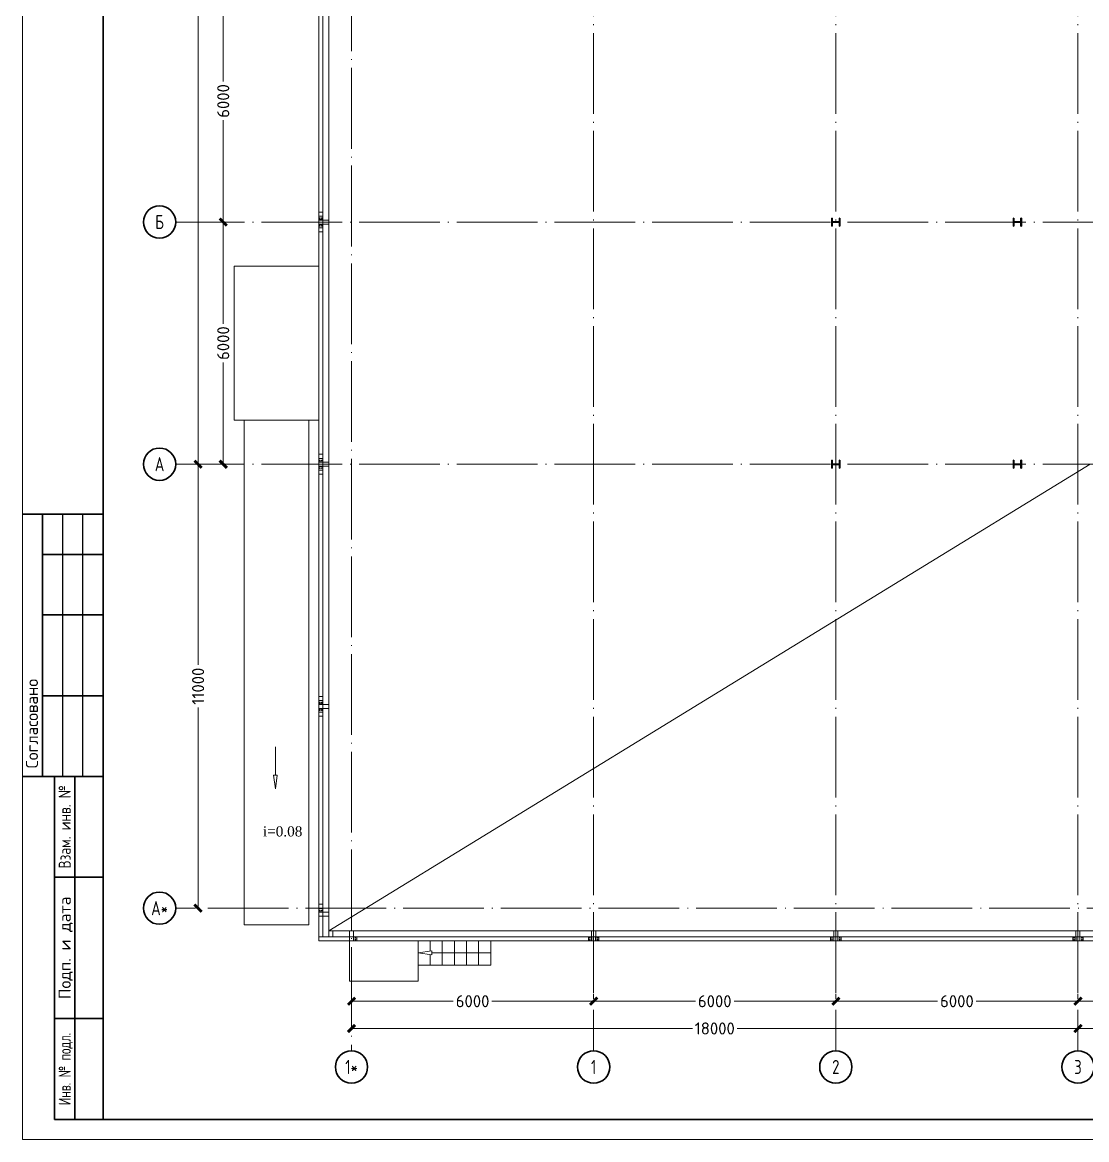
# Model space of a CAD drawing. Extents: x -965262 to 1142518, y -357520 to 71675.
# Drawn here: x -732362 to -705992, y -240088 to -212404 of the extents above; entities that cross this region are included whole.
import ezdxf
from ezdxf.enums import TextEntityAlignment as Align

# ---------------------------------------------------------------- set-up
doc = ezdxf.new("R2010")
doc.units = 0
doc.header["$LTSCALE"] = 10
doc.linetypes.add('DOTE', pattern=[2.42, 2, -0.2, 0.02, -0.2])
doc.layers.get('0').update_dxf_attribs({"linetype": 'CONTINUOUS', "lineweight": 30})
doc.layers.get('Defpoints').update_dxf_attribs({"linetype": 'CONTINUOUS'})
doc.layers.add('DOTE', color=7, linetype='DOTE', lineweight=9)
doc.styles.add('2.5', font='times.ttf', dxfattribs={"height": 2.5})
doc.styles.add('GOST 2.304', font='isocpeur.ttf', dxfattribs={"width": 0.75, "height": 250})
doc.styles.get("Standard").update_dxf_attribs({"font": 'isocpeur.ttf', "height": 300})
doc.dimstyles.get("Standard").update_dxf_attribs({"dimscale": 100, "dimtxt": 300, "dimasz": 1.8, "dimexe": 1.8, "dimexo": 0.625, "dimgap": 0.9, "dimtad": 0, "dimdec": 0, "dimzin": 0, "dimdsep": 46, "dimtxsty": 'Standard', "dimblk": 'ARCHTICK', "dimcen": 0.9, "dimclrd": 256, "dimclre": 256, "dimclrt": 256, "dimadec": 0, "dimazin": 0, "dimtfac": 1, "dimtdec": 0, "dimtofl": 0, "dimtmove": 0, "dimatfit": 3, "dimfxl": 1, "dimtolj": 1, "dimtzin": 0, "dimlwd": 15, "dimlwe": 15, "dimarcsym": 0})

# ---------------------------------------------------------------- blocks, each defined once
blk = doc.blocks.new('_ArchTick')
at = {"color": 0, "linetype": 'ByBlock', "lineweight": 0, "const_width": 0.4}
blk.add_lwpolyline([(-0.5, -0.5), (0.5, 0.5)], dxfattribs=at)
blk = doc.blocks.new('*D163')
at = {"lineweight": 15, "transparency": 16777216}
for p, q in [((-706207, -236595), (-706207, -236478)), ((-706207, -236658), (-703687, -236658)), ((-700207, -236658), (-702727, -236658)), ((-700207, -236595), (-700207, -236478))]:
    blk.add_line(p, q, dxfattribs=at)
at = {"layer": 'Defpoints', "color": 0, "lineweight": 15, "transparency": 16777216}
for p in [(-706207, -236658), (-706207, -236658), (-700207, -236658)]:
    blk.add_point(p, dxfattribs=at)
at = {"lineweight": 15, "transparency": 16777216, "xscale": 180, "yscale": 180, "zscale": 180, "rotation": 180}
blk.add_blockref('_ArchTick', (-706207, -236658), dxfattribs=at)
at = {"lineweight": 15, "transparency": 16777216, "xscale": 180, "yscale": 180, "zscale": 180}
blk.add_blockref('_ArchTick', (-700207, -236658), dxfattribs=at)
at = {"lineweight": 15, "transparency": 16777216, "insert": (-703207, -236658), "char_height": 300, "attachment_point": 5}
blk.add_mtext('\\A1;6000', dxfattribs=at)
blk = doc.blocks.new('*D164')
at = {"lineweight": 15, "transparency": 16777216}
for p, q in [((-712207, -236595), (-712207, -236478)), ((-712207, -236658), (-709687, -236658)), ((-706207, -236658), (-708727, -236658)), ((-706207, -236595), (-706207, -236478))]:
    blk.add_line(p, q, dxfattribs=at)
at = {"layer": 'Defpoints', "color": 0, "lineweight": 15, "transparency": 16777216}
for p in [(-712207, -236658), (-712207, -236658), (-706207, -236658)]:
    blk.add_point(p, dxfattribs=at)
at = {"lineweight": 15, "transparency": 16777216, "xscale": 180, "yscale": 180, "zscale": 180, "rotation": 180}
blk.add_blockref('_ArchTick', (-712207, -236658), dxfattribs=at)
at = {"lineweight": 15, "transparency": 16777216, "xscale": 180, "yscale": 180, "zscale": 180}
blk.add_blockref('_ArchTick', (-706207, -236658), dxfattribs=at)
at = {"lineweight": 15, "transparency": 16777216, "insert": (-709207, -236658), "char_height": 300, "attachment_point": 5}
blk.add_mtext('\\A1;6000', dxfattribs=at)
blk = doc.blocks.new('*D165')
at = {"lineweight": 15, "transparency": 16777216}
for p, q in [((-718207, -236595), (-718207, -236478)), ((-718207, -236658), (-715687, -236658)), ((-712207, -236658), (-714727, -236658)), ((-712207, -236595), (-712207, -236478))]:
    blk.add_line(p, q, dxfattribs=at)
at = {"layer": 'Defpoints', "color": 0, "lineweight": 15, "transparency": 16777216}
for p in [(-718207, -236658), (-718207, -236658), (-712207, -236658)]:
    blk.add_point(p, dxfattribs=at)
at = {"lineweight": 15, "transparency": 16777216, "xscale": 180, "yscale": 180, "zscale": 180, "rotation": 180}
blk.add_blockref('_ArchTick', (-718207, -236658), dxfattribs=at)
at = {"lineweight": 15, "transparency": 16777216, "xscale": 180, "yscale": 180, "zscale": 180}
blk.add_blockref('_ArchTick', (-712207, -236658), dxfattribs=at)
at = {"lineweight": 15, "transparency": 16777216, "insert": (-715207, -236658), "char_height": 300, "attachment_point": 5}
blk.add_mtext('\\A1;6000', dxfattribs=at)
blk = doc.blocks.new('*D166')
at = {"lineweight": 15, "transparency": 16777216}
for p, q in [((-724207, -236595), (-724207, -236478)), ((-724207, -236658), (-721687, -236658)), ((-718207, -236658), (-720727, -236658)), ((-718207, -236595), (-718207, -236478))]:
    blk.add_line(p, q, dxfattribs=at)
at = {"layer": 'Defpoints', "color": 0, "lineweight": 15, "transparency": 16777216}
for p in [(-724207, -236658), (-724207, -236658), (-718207, -236658)]:
    blk.add_point(p, dxfattribs=at)
at = {"lineweight": 15, "transparency": 16777216, "xscale": 180, "yscale": 180, "zscale": 180, "rotation": 180}
blk.add_blockref('_ArchTick', (-724207, -236658), dxfattribs=at)
at = {"lineweight": 15, "transparency": 16777216, "xscale": 180, "yscale": 180, "zscale": 180}
blk.add_blockref('_ArchTick', (-718207, -236658), dxfattribs=at)
at = {"lineweight": 15, "transparency": 16777216, "insert": (-721207, -236658), "char_height": 300, "attachment_point": 5}
blk.add_mtext('\\A1;6000', dxfattribs=at)
blk = doc.blocks.new('*D167')
at = {"lineweight": 15, "transparency": 16777216}
for p, q in [((-724207, -237270), (-724207, -237153)), ((-706207, -237270), (-706207, -237153)), ((-724207, -237333), (-715762, -237333)), ((-706207, -237333), (-714652, -237333))]:
    blk.add_line(p, q, dxfattribs=at)
at = {"layer": 'Defpoints', "color": 0, "lineweight": 15, "transparency": 16777216}
for p in [(-724207, -237333), (-706207, -237333), (-706207, -237333)]:
    blk.add_point(p, dxfattribs=at)
at = {"lineweight": 15, "transparency": 16777216, "xscale": 180, "yscale": 180, "zscale": 180, "rotation": 180}
blk.add_blockref('_ArchTick', (-724207, -237333), dxfattribs=at)
at = {"lineweight": 15, "transparency": 16777216, "xscale": 180, "yscale": 180, "zscale": 180}
blk.add_blockref('_ArchTick', (-706207, -237333), dxfattribs=at)
at = {"lineweight": 15, "transparency": 16777216, "insert": (-715207, -237333), "char_height": 300, "attachment_point": 5}
blk.add_mtext('\\A1;18000', dxfattribs=at)
blk = doc.blocks.new('*D168')
at = {"lineweight": 15, "transparency": 16777216}
for p, q in [((-706207, -237270), (-706207, -237153)), ((-670207, -237270), (-670207, -237153)), ((-706207, -237333), (-688792, -237333)), ((-670207, -237333), (-687622, -237333))]:
    blk.add_line(p, q, dxfattribs=at)
at = {"layer": 'Defpoints', "color": 0, "lineweight": 15, "transparency": 16777216}
for p in [(-706207, -237333), (-670207, -237333, -1451), (-670207, -237333)]:
    blk.add_point(p, dxfattribs=at)
at = {"lineweight": 15, "transparency": 16777216, "xscale": 180, "yscale": 180, "zscale": 180, "rotation": 180}
blk.add_blockref('_ArchTick', (-706207, -237333), dxfattribs=at)
at = {"lineweight": 15, "transparency": 16777216, "xscale": 180, "yscale": 180, "zscale": 180}
blk.add_blockref('_ArchTick', (-670207, -237333), dxfattribs=at)
at = {"lineweight": 15, "transparency": 16777216, "insert": (-688207, -237333), "char_height": 300, "attachment_point": 5}
blk.add_mtext('\\A1;36000', dxfattribs=at)
blk = doc.blocks.new('*D169')
at = {"lineweight": 15, "transparency": 16777216}
for p, q in [((-728071, -223352), (-728188, -223352)), ((-728008, -223352), (-728008, -228327)), ((-728008, -234352), (-728008, -229377)), ((-728071, -234352), (-728188, -234352))]:
    blk.add_line(p, q, dxfattribs=at)
at = {"layer": 'Defpoints', "color": 0, "lineweight": 15, "transparency": 16777216}
for p in [(-728008, -223352, -1451), (-728008, -234352), (-728008, -234352)]:
    blk.add_point(p, dxfattribs=at)
at = {"lineweight": 15, "transparency": 16777216, "xscale": 180, "yscale": 180, "zscale": 180}
for p, rotation in [((-728008, -223352), 90), ((-728008, -234352), 270)]:
    blk.add_blockref('_ArchTick', p, dxfattribs=dict(at, rotation=rotation))
at = {"lineweight": 15, "transparency": 16777216, "insert": (-728008, -228852), "char_height": 300, "attachment_point": 5, "rotation": 90}
blk.add_mtext('\\A1;11000', dxfattribs=at)
blk = doc.blocks.new('*D170')
at = {"lineweight": 15, "transparency": 16777216}
for p, q in [((-727448, -217352), (-727565, -217352)), ((-727385, -217352), (-727385, -219872)), ((-727385, -223352), (-727385, -220832)), ((-727448, -223352), (-727565, -223352))]:
    blk.add_line(p, q, dxfattribs=at)
at = {"layer": 'Defpoints', "color": 0, "lineweight": 15, "transparency": 16777216}
for p in [(-727385, -217352), (-727385, -217352), (-727385, -223352)]:
    blk.add_point(p, dxfattribs=at)
at = {"lineweight": 15, "transparency": 16777216, "xscale": 180, "yscale": 180, "zscale": 180}
for p, rotation in [((-727385, -217352), 90), ((-727385, -223352), 270)]:
    blk.add_blockref('_ArchTick', p, dxfattribs=dict(at, rotation=rotation))
at = {"lineweight": 15, "transparency": 16777216, "insert": (-727385, -220352), "char_height": 300, "attachment_point": 5, "rotation": 90}
blk.add_mtext('\\A1;6000', dxfattribs=at)
blk = doc.blocks.new('*D171')
at = {"lineweight": 15, "transparency": 16777216}
for p, q in [((-727448, -211352), (-727565, -211352)), ((-727385, -211352), (-727385, -213872)), ((-727385, -217352), (-727385, -214832)), ((-727448, -217352), (-727565, -217352))]:
    blk.add_line(p, q, dxfattribs=at)
at = {"layer": 'Defpoints', "color": 0, "lineweight": 15, "transparency": 16777216}
for p in [(-727385, -211352), (-727385, -211352), (-727385, -217352, 1451)]:
    blk.add_point(p, dxfattribs=at)
at = {"lineweight": 15, "transparency": 16777216, "xscale": 180, "yscale": 180, "zscale": 180}
for p, rotation in [((-727385, -211352), 90), ((-727385, -217352), 270)]:
    blk.add_blockref('_ArchTick', p, dxfattribs=dict(at, rotation=rotation))
at = {"lineweight": 15, "transparency": 16777216, "insert": (-727385, -214352), "char_height": 300, "attachment_point": 5, "rotation": 90}
blk.add_mtext('\\A1;6000', dxfattribs=at)
blk = doc.blocks.new('*D176')
at = {"lineweight": 15, "transparency": 16777216}
for p, q in [((-728071, -199352), (-728188, -199352)), ((-728008, -199352), (-728008, -210752)), ((-728008, -223352), (-728008, -211952)), ((-728071, -223352), (-728188, -223352))]:
    blk.add_line(p, q, dxfattribs=at)
at = {"layer": 'Defpoints', "color": 0, "lineweight": 15, "transparency": 16777216}
for p in [(-728008, -199352), (-728008, -199352), (-728008, -223352)]:
    blk.add_point(p, dxfattribs=at)
at = {"lineweight": 15, "transparency": 16777216, "xscale": 180, "yscale": 180, "zscale": 180}
for p, rotation in [((-728008, -199352), 90), ((-728008, -223352), 270)]:
    blk.add_blockref('_ArchTick', p, dxfattribs=dict(at, rotation=rotation))
at = {"lineweight": 15, "transparency": 16777216, "insert": (-728008, -211352), "char_height": 300, "attachment_point": 5, "rotation": 90}
blk.add_mtext('\\A1;24000', dxfattribs=at)

msp = doc.modelspace()

# ---------------------------------------------------------------- linework, layer by layer
at = {"color": 86, "lineweight": 15}
for p, q in [((-724766.4, -162767.1, -3259.8), (-724766.4, -234912.1, -3259.8)), ((-705907.4, -223352.1, -3259.8), (-724766.4, -234912.1, -3259.8)), ((-670122.4, -234912.1, 1668.2), (-724766.4, -234912.1, 1668.2))]:
    msp.add_line(p, q, dxfattribs=at)
at = {"lineweight": 15}
for p, q in [((-725017.4, -211597.1, 1668.2), (-725017.4, -217107.1, 1668.2)), ((-724917.4, -217107.1, 1668.2), (-724917.4, -211597.1, 1668.2)), ((-725017.4, -217207.1, 1668.2), (-725017.4, -217107.1, 1668.2)), ((-725017.4, -217107.1, 1668.2), (-724917.4, -217107.1, 1668.2)), ((-725017.4, -217207.1, 1668.2), (-725015.1, -217207.1, 1668.2)), ((-725017.4, -217207.1, 1668.2), (-725017.4, -217292.1, 1668.2)), ((-725017.4, -217292.1, 1668.2), (-725017.4, -217302.1, 1668.2)), ((-725017.4, -217292.1, 1668.2), (-724917.4, -217292.1, 1668.2)), ((-725017.4, -217402.1, 1668.2), (-725017.4, -217302.1, 1668.2)), ((-725017.4, -217302.1, 1668.2), (-724917.4, -217302.1, 1668.2)), ((-725015.1, -217207.1, 1668.2), (-725015.1, -217207.1, 1668.2)), ((-725015.1, -217207.1, 1668.2), (-724919.7, -217207.1, 1668.2)), ((-724919.7, -217207.1, 1668.2), (-725015.1, -217207.1, 1668.2)), ((-724996.6, -217207.1, 1668.2), (-724996.6, -217207.1, 1668.2)), ((-724996.6, -217251.1, 1668.2), (-724996.6, -217263.1, 1668.2)), ((-724987.4, -217207.1, 1668.2), (-724987.4, -217207.1, 1668.2)), ((-724987.4, -217265.8, 1668.2), (-724987.4, -217248.5, 1668.2)), ((-724987.4, -217248.5, 1668.2), (-724987.4, -217265.8, 1668.2)), ((-724917.4, -217207.1, 1668.2), (-724919.7, -217207.1, 1668.2)), ((-724919.7, -217207.1, 1668.2), (-724919.7, -217207.1, 1668.2)), ((-724917.4, -217107.1, 1668.2), (-724917.4, -217207.1, 1668.2)), ((-724917.4, -217207.1, 1668.2), (-724917.4, -217292.1, 1668.2)), ((-724917.4, -217302.1, 1668.2), (-724917.4, -217292.1, 1668.2)), ((-724917.4, -217302.1, 1668.2), (-724767.4, -217302.1, 1668.2)), ((-724917.4, -217302.1, 1668.2), (-724917.4, -217402.1, 1668.2)), ((-724917.4, -217402.1, 1668.2), (-725017.4, -217402.1, 1668.2)), ((-725017.4, -217412.1, 1668.2), (-725017.4, -217402.1, 1668.2)), ((-725017.4, -217412.1, 1668.2), (-724917.4, -217412.1, 1668.2)), ((-725017.4, -217497.1, 1668.2), (-725017.4, -217412.1, 1668.2)), ((-725017.4, -217497.1, 1668.2), (-725015.1, -217497.1, 1668.2)), ((-725017.4, -217497.1, 1668.2), (-725017.4, -217597.1, 1668.2)), ((-724919.7, -217497.1, 1668.2), (-725015.1, -217497.1, 1668.2)), ((-725015.1, -217497.1, 1668.2), (-725015.1, -217497.2, 1668.2)), ((-725015.1, -217497.2, 1668.2), (-724919.7, -217497.2, 1668.2)), ((-724996.6, -217453.1, 1668.2), (-724996.6, -217441.1, 1668.2)), ((-724996.6, -217497.1, 1668.2), (-724996.6, -217497.2, 1668.2)), ((-724987.4, -217438.5, 1668.2), (-724987.4, -217455.8, 1668.2)), ((-724987.4, -217455.8, 1668.2), (-724987.4, -217438.5, 1668.2)), ((-724987.4, -217497.1, 1668.2), (-724987.4, -217497.2, 1668.2)), ((-724917.4, -217497.1, 1668.2), (-724919.7, -217497.1, 1668.2)), ((-724919.7, -217497.1, 1668.2), (-724919.7, -217497.2, 1668.2)), ((-724917.4, -217402.1, 1668.2), (-724767.4, -217402.1, 1668.2)), ((-724917.4, -217402.1, 1668.2), (-724917.4, -217412.1, 1668.2)), ((-724917.4, -217497.1, 1668.2), (-724917.4, -217412.1, 1668.2)), ((-724917.4, -217597.1, 1668.2), (-724917.4, -217497.1, 1668.2)), ((-725017.4, -217597.1, 1668.2), (-724917.4, -217597.1, 1668.2)), ((-725017.4, -217597.1, 1668.2), (-725017.4, -223107.1, 1668.2)), ((-724917.4, -223107.1, 1668.2), (-724917.4, -217597.1, 1668.2)), ((-725017.4, -223207.1, 1668.2), (-725017.4, -223107.1, 1668.2)), ((-725017.4, -223107.1, 1668.2), (-724917.4, -223107.1, 1668.2)), ((-724917.4, -223107.1, 1668.2), (-724917.4, -223207.1, 1668.2)), ((-725017.4, -223207.1, 1668.2), (-725015.1, -223207.1, 1668.2)), ((-725017.4, -223207.1, 1668.2), (-725017.4, -223292.1, 1668.2)), ((-725017.4, -223292.1, 1668.2), (-725017.4, -223302.1, 1668.2)), ((-725017.4, -223292.1, 1668.2), (-724917.4, -223292.1, 1668.2)), ((-725017.4, -223402.1, 1668.2), (-725017.4, -223302.1, 1668.2)), ((-725017.4, -223302.1, 1668.2), (-724917.4, -223302.1, 1668.2)), ((-724917.4, -223402.1, 1668.2), (-725017.4, -223402.1, 1668.2)), ((-725017.4, -223412.1, 1668.2), (-725017.4, -223402.1, 1668.2)), ((-725015.1, -223207.1, 1668.2), (-725015.1, -223207.1, 1668.2)), ((-725015.1, -223207.1, 1668.2), (-724919.7, -223207.1, 1668.2)), ((-724919.7, -223207.1, 1668.2), (-725015.1, -223207.1, 1668.2)), ((-724996.6, -223207.1, 1668.2), (-724996.6, -223207.1, 1668.2)), ((-724996.6, -223251.1, 1668.2), (-724996.6, -223263.1, 1668.2)), ((-724987.4, -223207.1, 1668.2), (-724987.4, -223207.1, 1668.2)), ((-724987.4, -223265.8, 1668.2), (-724987.4, -223248.5, 1668.2)), ((-724987.4, -223248.5, 1668.2), (-724987.4, -223265.8, 1668.2)), ((-724917.4, -223207.1, 1668.2), (-724919.7, -223207.1, 1668.2)), ((-724919.7, -223207.1, 1668.2), (-724919.7, -223207.1, 1668.2)), ((-724917.4, -223207.1, 1668.2), (-724917.4, -223292.1, 1668.2)), ((-724917.4, -223302.1, 1668.2), (-724917.4, -223292.1, 1668.2)), ((-724917.4, -223302.1, 1668.2), (-724767.4, -223302.1, 1668.2)), ((-724917.4, -223302.1, 1668.2), (-724917.4, -223402.1, 1668.2)), ((-724917.4, -223402.1, 1668.2), (-724767.4, -223402.1, 1668.2)), ((-724917.4, -223402.1, 1668.2), (-724917.4, -223412.1, 1668.2)), ((-725017.4, -223412.1, 1668.2), (-724917.4, -223412.1, 1668.2)), ((-725017.4, -223497.1, 1668.2), (-725017.4, -223412.1, 1668.2)), ((-725017.4, -223497.1, 1668.2), (-725015.1, -223497.1, 1668.2)), ((-725017.4, -223497.1, 1668.2), (-725017.4, -223597.1, 1668.2)), ((-725017.4, -223597.1, 1668.2), (-724917.4, -223597.1, 1668.2)), ((-725017.4, -223597.1, 1668.2), (-725017.4, -229107.1, 1668.2)), ((-724919.7, -223497.1, 1668.2), (-725015.1, -223497.1, 1668.2)), ((-725015.1, -223497.1, 1668.2), (-725015.1, -223497.2, 1668.2)), ((-725015.1, -223497.2, 1668.2), (-724919.7, -223497.2, 1668.2)), ((-724996.6, -223453.1, 1668.2), (-724996.6, -223441.1, 1668.2)), ((-724996.6, -223497.1, 1668.2), (-724996.6, -223497.2, 1668.2)), ((-724987.4, -223438.5, 1668.2), (-724987.4, -223455.8, 1668.2)), ((-724987.4, -223455.8, 1668.2), (-724987.4, -223438.5, 1668.2)), ((-724987.4, -223497.1, 1668.2), (-724987.4, -223497.2, 1668.2)), ((-724917.4, -223497.1, 1668.2), (-724919.7, -223497.1, 1668.2)), ((-724919.7, -223497.1, 1668.2), (-724919.7, -223497.2, 1668.2)), ((-724917.4, -223497.1, 1668.2), (-724917.4, -223412.1, 1668.2)), ((-724917.4, -223597.1, 1668.2), (-724917.4, -223497.1, 1668.2)), ((-724917.4, -229107.1, 1668.2), (-724917.4, -223597.1, 1668.2)), ((-725017.4, -229207.1, 1668.2), (-725017.4, -229107.1, 1668.2)), ((-725017.4, -229107.1, 1668.2), (-724917.4, -229107.1, 1668.2)), ((-725017.4, -229207.1, 1668.2), (-725015.1, -229207.1, 1668.2)), ((-725017.4, -229207.1, 1668.2), (-725017.4, -229292.1, 1668.2)), ((-725015.1, -229207.1, 1668.2), (-725015.1, -229207.1, 1668.2)), ((-725015.1, -229207.1, 1668.2), (-724919.7, -229207.1, 1668.2)), ((-724919.7, -229207.1, 1668.2), (-725015.1, -229207.1, 1668.2)), ((-724996.6, -229207.1, 1668.2), (-724996.6, -229207.1, 1668.2)), ((-724987.4, -229207.1, 1668.2), (-724987.4, -229207.1, 1668.2)), ((-724917.4, -229207.1, 1668.2), (-724919.7, -229207.1, 1668.2)), ((-724919.7, -229207.1, 1668.2), (-724919.7, -229207.1, 1668.2)), ((-724917.4, -229107.1, 1668.2), (-724917.4, -229207.1, 1668.2)), ((-724917.4, -229207.1, 1668.2), (-724917.4, -229292.1, 1668.2)), ((-725017.4, -229292.1, 1668.2), (-725017.4, -229302.1, 1668.2)), ((-725017.4, -229292.1, 1668.2), (-724917.4, -229292.1, 1668.2)), ((-725017.4, -229402.1, 1668.2), (-725017.4, -229302.1, 1668.2)), ((-725017.4, -229302.1, 1668.2), (-724917.4, -229302.1, 1668.2)), ((-724917.4, -229402.1, 1668.2), (-725017.4, -229402.1, 1668.2)), ((-725017.4, -229412.1, 1668.2), (-725017.4, -229402.1, 1668.2)), ((-725017.4, -229412.1, 1668.2), (-724917.4, -229412.1, 1668.2)), ((-725017.4, -229497.1, 1668.2), (-725017.4, -229412.1, 1668.2)), ((-724996.6, -229251.1, 1668.2), (-724996.6, -229263.1, 1668.2)), ((-724996.6, -229453.1, 1668.2), (-724996.6, -229441.1, 1668.2)), ((-724987.4, -229265.8, 1668.2), (-724987.4, -229248.5, 1668.2)), ((-724987.4, -229248.5, 1668.2), (-724987.4, -229265.8, 1668.2)), ((-724987.4, -229438.5, 1668.2), (-724987.4, -229455.8, 1668.2)), ((-724987.4, -229455.8, 1668.2), (-724987.4, -229438.5, 1668.2)), ((-724917.4, -229302.1, 1668.2), (-724917.4, -229292.1, 1668.2)), ((-724917.4, -229302.1, 1668.2), (-724767.4, -229302.1, 1668.2)), ((-724917.4, -229302.1, 1668.2), (-724917.4, -229402.1, 1668.2)), ((-724917.4, -229402.1, 1668.2), (-724767.4, -229402.1, 1668.2)), ((-724917.4, -229402.1, 1668.2), (-724917.4, -229412.1, 1668.2)), ((-724917.4, -229497.1, 1668.2), (-724917.4, -229412.1, 1668.2)), ((-725017.4, -229497.1, 1668.2), (-725015.1, -229497.1, 1668.2)), ((-725017.4, -229497.1, 1668.2), (-725017.4, -229597.1, 1668.2)), ((-725017.4, -229597.1, 1668.2), (-724917.4, -229597.1, 1668.2)), ((-725017.4, -229597.1, 1668.2), (-725017.4, -234257.1, 1668.2)), ((-724919.7, -229497.1, 1668.2), (-725015.1, -229497.1, 1668.2)), ((-725015.1, -229497.1, 1668.2), (-725015.1, -229497.2, 1668.2)), ((-725015.1, -229497.2, 1668.2), (-724919.7, -229497.2, 1668.2)), ((-724996.6, -229497.1, 1668.2), (-724996.6, -229497.2, 1668.2)), ((-724987.4, -229497.1, 1668.2), (-724987.4, -229497.2, 1668.2)), ((-724917.4, -229497.1, 1668.2), (-724919.7, -229497.1, 1668.2)), ((-724919.7, -229497.1, 1668.2), (-724919.7, -229497.2, 1668.2)), ((-724917.4, -229597.1, 1668.2), (-724917.4, -229497.1, 1668.2)), ((-724917.4, -234257.1, 1668.2), (-724917.4, -229597.1, 1668.2)), ((-726093.8, -231054.9), (-726093.8, -230352.6)), ((-726093.8, -231394.2), (-726142.8, -231054.9)), ((-726142.8, -231054.9), (-726044.8, -231054.9)), ((-726093.8, -231394.2), (-726044.8, -231054.9)), ((-725017.4, -234257.1, 1668.2), (-724917.4, -234257.1, 1668.2)), ((-725017.4, -234357.1, 1668.2), (-725017.4, -234257.1, 1668.2)), ((-725017.4, -234357.1, 1668.2), (-725015.1, -234357.1, 1668.2)), ((-725017.4, -234357.1, 1668.2), (-725017.4, -234442.1, 1668.2)), ((-725017.4, -234452.1, 1668.2), (-725017.4, -234442.1, 1668.2)), ((-725017.4, -234442.1, 1668.2), (-724917.4, -234442.1, 1668.2)), ((-724917.4, -234452.1, 1668.2), (-725017.4, -234452.1, 1668.2)), ((-725017.4, -234452.1, 1668.2), (-725017.4, -234552.1, 1668.2)), ((-725015.1, -234357.1, 1668.2), (-725015.1, -234357.1, 1668.2)), ((-725015.1, -234357.1, 1668.2), (-724919.7, -234357.1, 1668.2)), ((-724919.7, -234357.1, 1668.2), (-725015.1, -234357.1, 1668.2)), ((-724997, -234357.1, 1668.2), (-724997, -234357.1, 1668.2)), ((-724997, -234401.6, 1668.2), (-724997, -234412.7, 1668.2)), ((-724987.8, -234357.1, 1668.2), (-724987.8, -234357.1, 1668.2)), ((-724987.8, -234398.4, 1668.2), (-724987.8, -234415.9, 1668.2)), ((-724987.8, -234398.4, 1668.2), (-724987.8, -234415.9, 1668.2)), ((-724919.7, -234357.1, 1668.2), (-724919.7, -234357.1, 1668.2)), ((-724917.4, -234357.1, 1668.2), (-724919.7, -234357.1, 1668.2)), ((-724917.4, -234257.1, 1668.2), (-724917.4, -234357.1, 1668.2)), ((-724917.4, -234357.1, 1668.2), (-724917.4, -234442.1, 1668.2)), ((-724917.4, -234442.1, 1668.2), (-724917.4, -234452.1, 1668.2)), ((-724917.4, -234452.1, 1668.2), (-724766.4, -234452.1, 1668.2)), ((-724917.4, -234552.1, 1668.2), (-724917.4, -234452.1, 1668.2)), ((-725017.4, -234552.1, 1668.2), (-724917.4, -234552.1, 1668.2)), ((-725017.4, -235062.1, 1668.2), (-725017.4, -234552.1, 1668.2)), ((-725017.4, -234552.1, 1668.2), (-724917.4, -234552.1, 1668.2)), ((-724917.4, -234552.1, 1668.2), (-724766.4, -234552.1, 1668.2)), ((-724917.4, -235062.1, 1668.2), (-724917.4, -234552.1, 1668.2)), ((-724767.4, -235062.1, 1668.2), (-724767.4, -234552.1, 1668.2)), ((-724667.4, -234912.1, 1668.2), (-724257.4, -234912.1, 1668.2)), ((-724667.4, -235062.1, 1668.2), (-724667.4, -234912.1, 1668.2)), ((-724257.4, -235062.1, 1668.2), (-724257.4, -234912.1, 1668.2)), ((-724157.4, -235062.1, 1668.2), (-724157.4, -234912.1, 1668.2)), ((-718257.4, -235062.1, -3259.8), (-718257.4, -234912.1, -3259.8)), ((-718157.4, -235062.1, -3259.8), (-718157.4, -234912.1, -3259.8)), ((-712257.4, -235062.1, -3259.8), (-712257.4, -234912.1, -3259.8)), ((-712157.4, -235062.1, -3259.8), (-712157.4, -234912.1, -3259.8)), ((-706257.4, -235062.1, -3259.8), (-706257.4, -234912.1, -3259.8)), ((-706157.4, -235062.1, -3259.8), (-706157.4, -234912.1, -3259.8)), ((-725017.4, -235062.1, 1668.2), (-725014.2, -235062.1, 1668.2)), ((-725017.4, -235062.1, 1668.2), (-725017.4, -235162.1, 1668.2)), ((-724917.4, -235062.1, 1668.2), (-725017.4, -235062.1, 1668.2)), ((-725017.4, -235162.1, 1668.2), (-725014.2, -235162.1, 1668.2)), ((-725014.2, -235162.1, 1668.2), (-725014.2, -235062.1, 1668.2)), ((-725014.2, -235062.1, 1668.2), (-724257.4, -235062.1, 1668.2)), ((-725014.2, -235162.1, 1668.2), (-725014.2, -235062.1, 1668.2)), ((-725014.2, -235162.1, 1668.2), (-724257.4, -235162.1, 1668.2)), ((-724157.4, -235062.1, 1668.2), (-724257.4, -235062.1, 1668.2)), ((-724257.4, -235062.1, 1668.2), (-724257.4, -235162.1, 1668.2)), ((-724257.4, -235062.1, 1668.2), (-724257.4, -235162.1, 1668.2)), ((-724257.4, -235162.1, 1668.2), (-724157.4, -235162.1, 1668.2)), ((-724257.3, -235162.1), (-724257.3, -236162.1)), ((-724157.4, -235162.1, 1668.2), (-724157.4, -235062.1, 1668.2)), ((-724157.4, -235062.1, 1668.2), (-724077.4, -235062.1, 1668.2)), ((-724077.4, -235162.1, 1668.2), (-724157.4, -235162.1, 1668.2)), ((-724121.1, -235132.1, 1668.2), (-724103.8, -235132.1, 1668.2)), ((-724077.4, -235062.1, 1668.2), (-724077.4, -235162.1, 1668.2)), ((-718337.4, -235062.1, 1668.2), (-724077.4, -235062.1, 1668.2)), ((-724077.4, -235162.1, 1668.2), (-718337.4, -235162.1, 1668.2)), ((-722557.4, -235162.1), (-722557.4, -236162.1)), ((-722257.4, -235162.1), (-722257.4, -235418.8)), ((-721957.4, -235162.1), (-721957.4, -235762.1)), ((-721657.4, -235162.1), (-721657.4, -235762.1)), ((-721357.4, -235162.1), (-721357.4, -235762.1)), ((-721057.4, -235162.1), (-721057.4, -235762.1)), ((-720757.4, -235162.1), (-720757.4, -235762.1)), ((-718257.4, -235062.1, -3259.8), (-718337.4, -235062.1, -3259.8)), ((-718337.4, -235062.1, -3259.8), (-718337.4, -235162.1, -3259.8)), ((-718337.4, -235162.1, -3259.8), (-718257.4, -235162.1, -3259.8)), ((-718293.8, -235132.1, -3259.8), (-718311.1, -235132.1, -3259.8)), ((-718257.4, -235062.1, -3259.8), (-718257.4, -235162.1, -3259.8)), ((-718157.4, -235062.1, -3259.8), (-718257.4, -235062.1, -3259.8)), ((-718257.4, -235162.1, -3259.8), (-718157.4, -235162.1, -3259.8)), ((-718255.1, -235064.4, -3259.8), (-718159.7, -235064.4, -3259.8)), ((-718255.1, -235159.8, -3259.8), (-718255.1, -235064.4, -3259.8)), ((-718159.7, -235158.9, -3259.8), (-718255.1, -235158.9, -3259.8)), ((-718255.1, -235158.9, -3259.8), (-718159.7, -235158.9, -3259.8)), ((-718159.7, -235159.8, -3259.8), (-718255.1, -235159.8, -3259.8)), ((-718159.7, -235064.4, -3259.8), (-718159.7, -235159.8, -3259.8)), ((-718157.4, -235162.1, -3259.8), (-718157.4, -235062.1, -3259.8)), ((-718157.4, -235062.1, -3259.8), (-718077.4, -235062.1, -3259.8)), ((-718077.4, -235162.1, -3259.8), (-718157.4, -235162.1, -3259.8)), ((-718121.1, -235132.1, -3259.8), (-718103.8, -235132.1, -3259.8)), ((-712337.4, -235062.1, 1668.2), (-718077.4, -235062.1, 1668.2)), ((-718077.4, -235062.1, -3259.8), (-718077.4, -235162.1, -3259.8)), ((-718077.4, -235162.1, 1668.2), (-712337.4, -235162.1, 1668.2)), ((-712257.4, -235062.1, -3259.8), (-712337.4, -235062.1, -3259.8)), ((-712337.4, -235062.1, -3259.8), (-712337.4, -235162.1, -3259.8)), ((-712337.4, -235162.1, -3259.8), (-712257.4, -235162.1, -3259.8)), ((-712293.8, -235132.1, -3259.8), (-712311.1, -235132.1, -3259.8)), ((-712257.4, -235062.1, -3259.8), (-712257.4, -235162.1, -3259.8)), ((-712157.4, -235062.1, -3259.8), (-712257.4, -235062.1, -3259.8)), ((-712257.4, -235162.1, -3259.8), (-712157.4, -235162.1, -3259.8)), ((-712255.1, -235064.4, -3259.8), (-712159.7, -235064.4, -3259.8)), ((-712255.1, -235159.8, -3259.8), (-712255.1, -235064.4, -3259.8)), ((-712159.7, -235158.9, -3259.8), (-712255.1, -235158.9, -3259.8)), ((-712255.1, -235158.9, -3259.8), (-712159.7, -235158.9, -3259.8)), ((-712159.7, -235159.8, -3259.8), (-712255.1, -235159.8, -3259.8)), ((-712159.7, -235064.4, -3259.8), (-712159.7, -235159.8, -3259.8)), ((-712157.4, -235162.1, -3259.8), (-712157.4, -235062.1, -3259.8)), ((-712157.4, -235062.1, -3259.8), (-712077.4, -235062.1, -3259.8)), ((-712077.4, -235162.1, -3259.8), (-712157.4, -235162.1, -3259.8)), ((-712121.1, -235132.1, -3259.8), (-712103.8, -235132.1, -3259.8)), ((-706337.4, -235062.1, 1668.2), (-712077.4, -235062.1, 1668.2)), ((-712077.4, -235062.1, -3259.8), (-712077.4, -235162.1, -3259.8)), ((-712077.4, -235162.1, 1668.2), (-706337.4, -235162.1, 1668.2)), ((-706257.4, -235062.1, -3259.8), (-706337.4, -235062.1, -3259.8)), ((-706337.4, -235062.1, -3259.8), (-706337.4, -235162.1, -3259.8)), ((-706337.4, -235162.1, -3259.8), (-706257.4, -235162.1, -3259.8)), ((-706293.8, -235132.1, -3259.8), (-706311.1, -235132.1, -3259.8)), ((-706257.4, -235062.1, -3259.8), (-706257.4, -235162.1, -3259.8)), ((-706157.4, -235062.1, -3259.8), (-706257.4, -235062.1, -3259.8)), ((-706257.4, -235162.1, -3259.8), (-706157.4, -235162.1, -3259.8)), ((-706255.1, -235064.4, -3259.8), (-706159.7, -235064.4, -3259.8)), ((-706255.1, -235159.8, -3259.8), (-706255.1, -235064.4, -3259.8)), ((-706159.7, -235158.9, -3259.8), (-706255.1, -235158.9, -3259.8)), ((-706255.1, -235158.9, -3259.8), (-706159.7, -235158.9, -3259.8)), ((-706159.7, -235159.8, -3259.8), (-706255.1, -235159.8, -3259.8)), ((-706159.7, -235064.4, -3259.8), (-706159.7, -235159.8, -3259.8)), ((-706157.4, -235162.1, -3259.8), (-706157.4, -235062.1, -3259.8)), ((-706157.4, -235062.1, -3259.8), (-706077.4, -235062.1, -3259.8)), ((-706077.4, -235162.1, -3259.8), (-706157.4, -235162.1, -3259.8)), ((-706121.1, -235132.1, -3259.8), (-706103.8, -235132.1, -3259.8)), ((-706077.4, -235062.1, -3259.8), (-706077.4, -235162.1, -3259.8)), ((-700337.4, -235062.1, 1668.2), (-706077.4, -235062.1, 1668.2)), ((-706077.4, -235162.1, 1668.2), (-700337.4, -235162.1, 1668.2)), ((-722557.4, -235462.1), (-722218.1, -235413.1)), ((-722557.4, -235462.1), (-722218.1, -235511.1)), ((-722257.4, -235505.4), (-722257.4, -235762.1)), ((-722218.1, -235413.1), (-722218.1, -235511.1)), ((-720757.4, -235462.1), (-722218.1, -235462.1)), ((-724257.3, -236162.1), (-722557.4, -236162.1))]:
    msp.add_line(p, q, dxfattribs=at)
at = {"lineweight": 30}
for p, q in [((-712307.4, -217252.1, -3259.8), (-712307.4, -217452.1, -3259.8)), ((-712295.4, -217252.1, -3259.8), (-712307.4, -217252.1, -3259.8)), ((-712295.4, -217348.1, -3259.8), (-712295.4, -217252.1, -3259.8)), ((-712119.4, -217252.1, -3259.8), (-712119.4, -217348.1, -3259.8)), ((-712107.4, -217252.1, -3259.8), (-712119.4, -217252.1, -3259.8)), ((-712107.4, -217452.1, -3259.8), (-712107.4, -217252.1, -3259.8)), ((-707807.4, -217252.1, -3259.8), (-707807.4, -217452.1, -3259.8)), ((-707795.4, -217252.1, -3259.8), (-707807.4, -217252.1, -3259.8)), ((-707795.4, -217348.1, -3259.8), (-707795.4, -217252.1, -3259.8)), ((-707619.4, -217252.1, -3259.8), (-707619.4, -217348.1, -3259.8)), ((-707607.4, -217252.1, -3259.8), (-707619.4, -217252.1, -3259.8)), ((-707607.4, -217452.1, -3259.8), (-707607.4, -217252.1, -3259.8)), ((-712307.4, -217452.1, -3259.8), (-712295.4, -217452.1, -3259.8)), ((-712119.4, -217348.1, -3259.8), (-712295.4, -217348.1, -3259.8)), ((-712295.4, -217356.1, -3259.8), (-712119.4, -217356.1, -3259.8)), ((-712295.4, -217452.1, -3259.8), (-712295.4, -217356.1, -3259.8)), ((-712119.4, -217356.1, -3259.8), (-712119.4, -217452.1, -3259.8)), ((-712119.4, -217452.1, -3259.8), (-712107.4, -217452.1, -3259.8)), ((-707807.4, -217452.1, -3259.8), (-707795.4, -217452.1, -3259.8)), ((-707619.4, -217348.1, -3259.8), (-707795.4, -217348.1, -3259.8)), ((-707795.4, -217356.1, -3259.8), (-707619.4, -217356.1, -3259.8)), ((-707795.4, -217452.1, -3259.8), (-707795.4, -217356.1, -3259.8)), ((-707619.4, -217356.1, -3259.8), (-707619.4, -217452.1, -3259.8)), ((-707619.4, -217452.1, -3259.8), (-707607.4, -217452.1, -3259.8)), ((-712307.4, -223252.1, -3259.8), (-712307.4, -223452.1, -3259.8)), ((-712295.4, -223252.1, -3259.8), (-712307.4, -223252.1, -3259.8)), ((-712295.4, -223348.1, -3259.8), (-712295.4, -223252.1, -3259.8)), ((-712119.4, -223348.1, -3259.8), (-712295.4, -223348.1, -3259.8)), ((-712295.4, -223356.1, -3259.8), (-712119.4, -223356.1, -3259.8)), ((-712295.4, -223452.1, -3259.8), (-712295.4, -223356.1, -3259.8)), ((-712119.4, -223252.1, -3259.8), (-712119.4, -223348.1, -3259.8)), ((-712107.4, -223252.1, -3259.8), (-712119.4, -223252.1, -3259.8)), ((-712119.4, -223356.1, -3259.8), (-712119.4, -223452.1, -3259.8)), ((-712107.4, -223452.1, -3259.8), (-712107.4, -223252.1, -3259.8)), ((-707807.4, -223252.1, -3259.8), (-707807.4, -223452.1, -3259.8)), ((-707795.4, -223252.1, -3259.8), (-707807.4, -223252.1, -3259.8)), ((-707795.4, -223348.1, -3259.8), (-707795.4, -223252.1, -3259.8)), ((-707619.4, -223348.1, -3259.8), (-707795.4, -223348.1, -3259.8)), ((-707795.4, -223356.1, -3259.8), (-707619.4, -223356.1, -3259.8)), ((-707795.4, -223452.1, -3259.8), (-707795.4, -223356.1, -3259.8)), ((-707619.4, -223252.1, -3259.8), (-707619.4, -223348.1, -3259.8)), ((-707607.4, -223252.1, -3259.8), (-707619.4, -223252.1, -3259.8)), ((-707619.4, -223356.1, -3259.8), (-707619.4, -223452.1, -3259.8)), ((-707607.4, -223452.1, -3259.8), (-707607.4, -223252.1, -3259.8)), ((-712307.4, -223452.1, -3259.8), (-712295.4, -223452.1, -3259.8)), ((-712119.4, -223452.1, -3259.8), (-712107.4, -223452.1, -3259.8)), ((-707807.4, -223452.1, -3259.8), (-707795.4, -223452.1, -3259.8)), ((-707619.4, -223452.1, -3259.8), (-707607.4, -223452.1, -3259.8))]:
    msp.add_line(p, q, dxfattribs=at)
at = {"lineweight": 15, "ltscale": 200}
for p, q in [((-725017.4, -218441.7), (-727117.4, -218441.7)), ((-727117.4, -218441.7), (-727117.4, -222262.1)), ((-725017.4, -222262.1), (-727117.4, -222262.1)), ((-726867.4, -222262.1), (-726867.4, -234762.1)), ((-725267.4, -222262.1), (-725267.4, -234762.1)), ((-725267.4, -234762.1), (-726867.4, -234762.1)), ((-722557.4, -235762.1), (-720757.4, -235762.1))]:
    msp.add_line(p, q, dxfattribs=at)
for p, q in [((-730362.4, -224587.8, -1808.5), (-732362.4, -224587.8, -1808.5)), ((-731862.4, -231087.8, -1808.5), (-731862.4, -224587.8, -1808.5)), ((-731862.4, -225587.8, -1808.5), (-730362.4, -225587.8, -1808.5)), ((-731862.4, -227087.8, -1808.5), (-730362.4, -227087.8, -1808.5)), ((-731862.4, -229087.8, -1808.5), (-730362.4, -229087.8, -1808.5)), ((-732362.4, -231087.8, -1808.5), (-730362.4, -231087.8, -1808.5)), ((-731562.4, -239587.8, -1808.5), (-731562.4, -231087.8, -1808.5)), ((-731062.4, -239587.8, -1808.5), (-731062.4, -231087.8, -1808.5)), ((-731562.4, -233587.8, -1808.5), (-730362.4, -233587.8, -1808.5)), ((-731562.4, -237087.8, -1808.5), (-730362.4, -237087.8, -1808.5)), ((-730362.4, -239587.8, -1808.5), (-731562.4, -239587.8, -1808.5))]:
    msp.add_line(p, q)
at = {"lineweight": 25}
for p, q in [((-731362.4, -231087.8, -1808.5), (-731362.4, -224587.8, -1808.5)), ((-730862.4, -231087.8, -1808.5), (-730862.4, -224587.8, -1808.5))]:
    msp.add_line(p, q, dxfattribs=at)
at = {"lineweight": 15, "elevation": -1808.5}
msp.add_lwpolyline([(-613462.4, -240087.8), (-613462.4, -155987.8), (-732362.4, -155987.8), (-732362.4, -240087.8)], close=True, dxfattribs=at)
at = {"elevation": -1808.5}
msp.add_lwpolyline([(-613962.4, -239587.8), (-613962.4, -156487.8), (-730362.4, -156487.8), (-730362.4, -239587.8)], close=True, dxfattribs=at)
at = {"lineweight": 15}
for centre in [(-724989.9, -217257.1, 1668.2), (-724944.9, -217257.1, 1668.2), (-724989.9, -217447.1, 1668.2), (-724944.9, -217447.1, 1668.2), (-724989.9, -223257.1, 1668.2), (-724944.9, -223257.1, 1668.2), (-724989.9, -223447.1, 1668.2), (-724944.9, -223447.1, 1668.2), (-724989.9, -229257.1, 1668.2), (-724989.9, -229447.1, 1668.2), (-724944.9, -229257.1, 1668.2), (-724944.9, -229447.1, 1668.2), (-724989.9, -234407.1, 1668.2), (-724944.9, -234407.1, 1668.2), (-724112.4, -235089.6, 1668.2), (-724112.4, -235134.6, 1668.2), (-718302.4, -235089.6, -3259.8), (-718302.4, -235134.6, -3259.8), (-718112.4, -235089.6, -3259.8), (-718112.4, -235134.6, -3259.8), (-712302.4, -235089.6, -3259.8), (-712302.4, -235134.6, -3259.8), (-712112.4, -235089.6, -3259.8), (-712112.4, -235134.6, -3259.8), (-706302.4, -235089.6, -3259.8), (-706302.4, -235134.6, -3259.8), (-706112.4, -235089.6, -3259.8), (-706112.4, -235134.6, -3259.8)]:
    msp.add_circle(centre, 9, dxfattribs=at)
at = {"layer": 'DOTE', "ltscale": 100, "extrusion": (0, -1, 0)}
for p, q in [((-718207.4, -161852.1, -4711.1), (-718207.4, -237887.4, -4711.1)), ((-712207.4, -161852.1, -4711.1), (-712207.4, -237887.4, -4711.1)), ((-706207.4, -161852.1, -4711.1), (-706207.4, -237887.4, -4711.1)), ((-724207.4, -162715.3, -4711.1), (-724207.4, -237887.4, -4711.1))]:
    msp.add_line(p, q, dxfattribs=at)
at = {"layer": 'DOTE', "ltscale": 100}
for p, q in [((-656677.4, -217352.1, -4711.1), (-728562.7, -217352.1, -4711.1)), ((-656677.4, -223352.1, -4711.1), (-728562.7, -223352.1, -4711.1)), ((-670106.2, -234352.1, -4711.1), (-728562.7, -234352.1, -4711.1))]:
    msp.add_line(p, q, dxfattribs=at)
at = {"layer": 'DOTE', "linetype": 'Continuous', "lineweight": 30}
for centre in [(-728962.7, -217352.1, -4711.1), (-728962.7, -223352.1, -4711.1), (-728962.7, -234352.1, -4711.1), (-724207.4, -238287.4, -4711.1), (-718207.4, -238287.4, -4711.1), (-712207.4, -238287.4, -4711.1), (-706207.4, -238287.4, -4711.1)]:
    msp.add_circle(centre, 400, dxfattribs=at)

# ---------------------------------------------------------------- texts
at = {"lineweight": 25, "style": 'GOST 2.304'}
msp.add_text('Согласовано', height=300, rotation=90, dxfattribs=at).set_placement((-731974.3, -230887.8, -1808.5))
for s, width, p in [('Взам. инв. №', 0.8, (-731312.4, -232337.8, -1808.5)), ('Инв. № подл.', 0.7, (-731312.4, -238337.8, -1808.5))]:
    msp.add_text(s, height=300, rotation=90, dxfattribs=dict(at, width=width)).set_placement(p, align=Align.MIDDLE_CENTER)
at = {"lineweight": 0, "style": '2.5'}
msp.add_text('i=0.08', height=250, dxfattribs=at).set_placement((-726401.9, -232574.9))
at = {"lineweight": 25, "style": 'GOST 2.304'}
msp.add_text('Подп. и дата', height=300, rotation=90, dxfattribs=at).set_placement((-731312.4, -235337.8, -1808.5), align=Align.MIDDLE_CENTER)
at = {"layer": 'DOTE', "linetype": 'Continuous', "lineweight": 30, "ltscale": 100, "char_height": 350, "width": 800, "attachment_point": 5, "style": 'GOST 2.304'}
for s, insert in [('Б', (-728962.7, -217352.1, -4711.1)), ('А', (-728962.7, -223352.1, -4711.1)), ('А*', (-728962.7, -234352.1, -4711.1)), ('1*', (-724207.4, -238287.4, -4711.1)), ('1', (-718207.4, -238287.4, -4711.1)), ('2', (-712207.4, -238287.4, -4711.1)), ('3', (-706207.4, -238287.4, -4711.1))]:
    msp.add_mtext(s, dxfattribs=dict(at, insert=insert))

# ---------------------------------------------------------------- dimensions: what is measured, and where the dimension line sits
at = {"lineweight": 15}
for base, p1, p2, picture, middle in [((-728008.2, -199352.1, -3259.8), (-728008.2, -223352.1, -3259.8), (-728008.2, -199352.1, -3259.8), '*D176', (-728008.2, -211352.1, -3259.8)), ((-727385.4, -211352.1, -4711.1), (-727385.4, -217352.1, -3259.8), (-727385.4, -211352.1, -4711.1), '*D171', (-727385.4, -214352.1, -4711.1)), ((-727385.4, -217352.1, -4711.1), (-727385.4, -223352.1, -4711.1), (-727385.4, -217352.1, -4711.1), '*D170', (-727385.4, -220352.1, -4711.1)), ((-728008.2, -234352.1, -3259.8), (-728008.2, -223352.1, -4711.1), (-728008.2, -234352.1, -3259.8), '*D169', (-728008.2, -228852.1, -3259.8))]:
    dim = msp.add_linear_dim(base=base, p1=p1, p2=p2, angle=90, dimstyle='Standard', dxfattribs=at)
    dim.commit()
    dim.dimension.update_dxf_attribs({"geometry": picture, "text_midpoint": middle})
for base, p1, p2, picture, middle in [((-724207.4, -236657.7, -3259.8), (-718207.4, -236657.7, -3259.8), (-724207.4, -236657.7, -3259.8), '*D166', (-721207.4, -236657.7, -3259.8)), ((-718207.4, -236657.7, -3259.8), (-712207.4, -236657.7, -3259.8), (-718207.4, -236657.7, -3259.8), '*D165', (-715207.4, -236657.7, -3259.8)), ((-712207.4, -236657.7, -3259.8), (-706207.4, -236657.7, -3259.8), (-712207.4, -236657.7, -3259.8), '*D164', (-709207.4, -236657.7, -3259.8)), ((-706207.4, -236657.7, -3259.8), (-700207.4, -236657.7, -3259.8), (-706207.4, -236657.7, -3259.8), '*D163', (-703207.4, -236657.7, -3259.8)), ((-706207.4, -237332.9, -3259.8), (-724207.4, -237332.9, -3259.8), (-706207.4, -237332.9, -3259.8), '*D167', (-715207.4, -237332.9, -3259.8)), ((-670207.4, -237332.9, -3259.8), (-706207.4, -237332.9, -3259.8), (-670207.4, -237332.9, -4711.1), '*D168', (-688207.4, -237332.9, -3259.8))]:
    dim = msp.add_linear_dim(base=base, p1=p1, p2=p2, dimstyle='Standard', dxfattribs=at)
    dim.commit()
    dim.dimension.update_dxf_attribs({"geometry": picture, "text_midpoint": middle})

doc.saveas('drawing.dxf')
